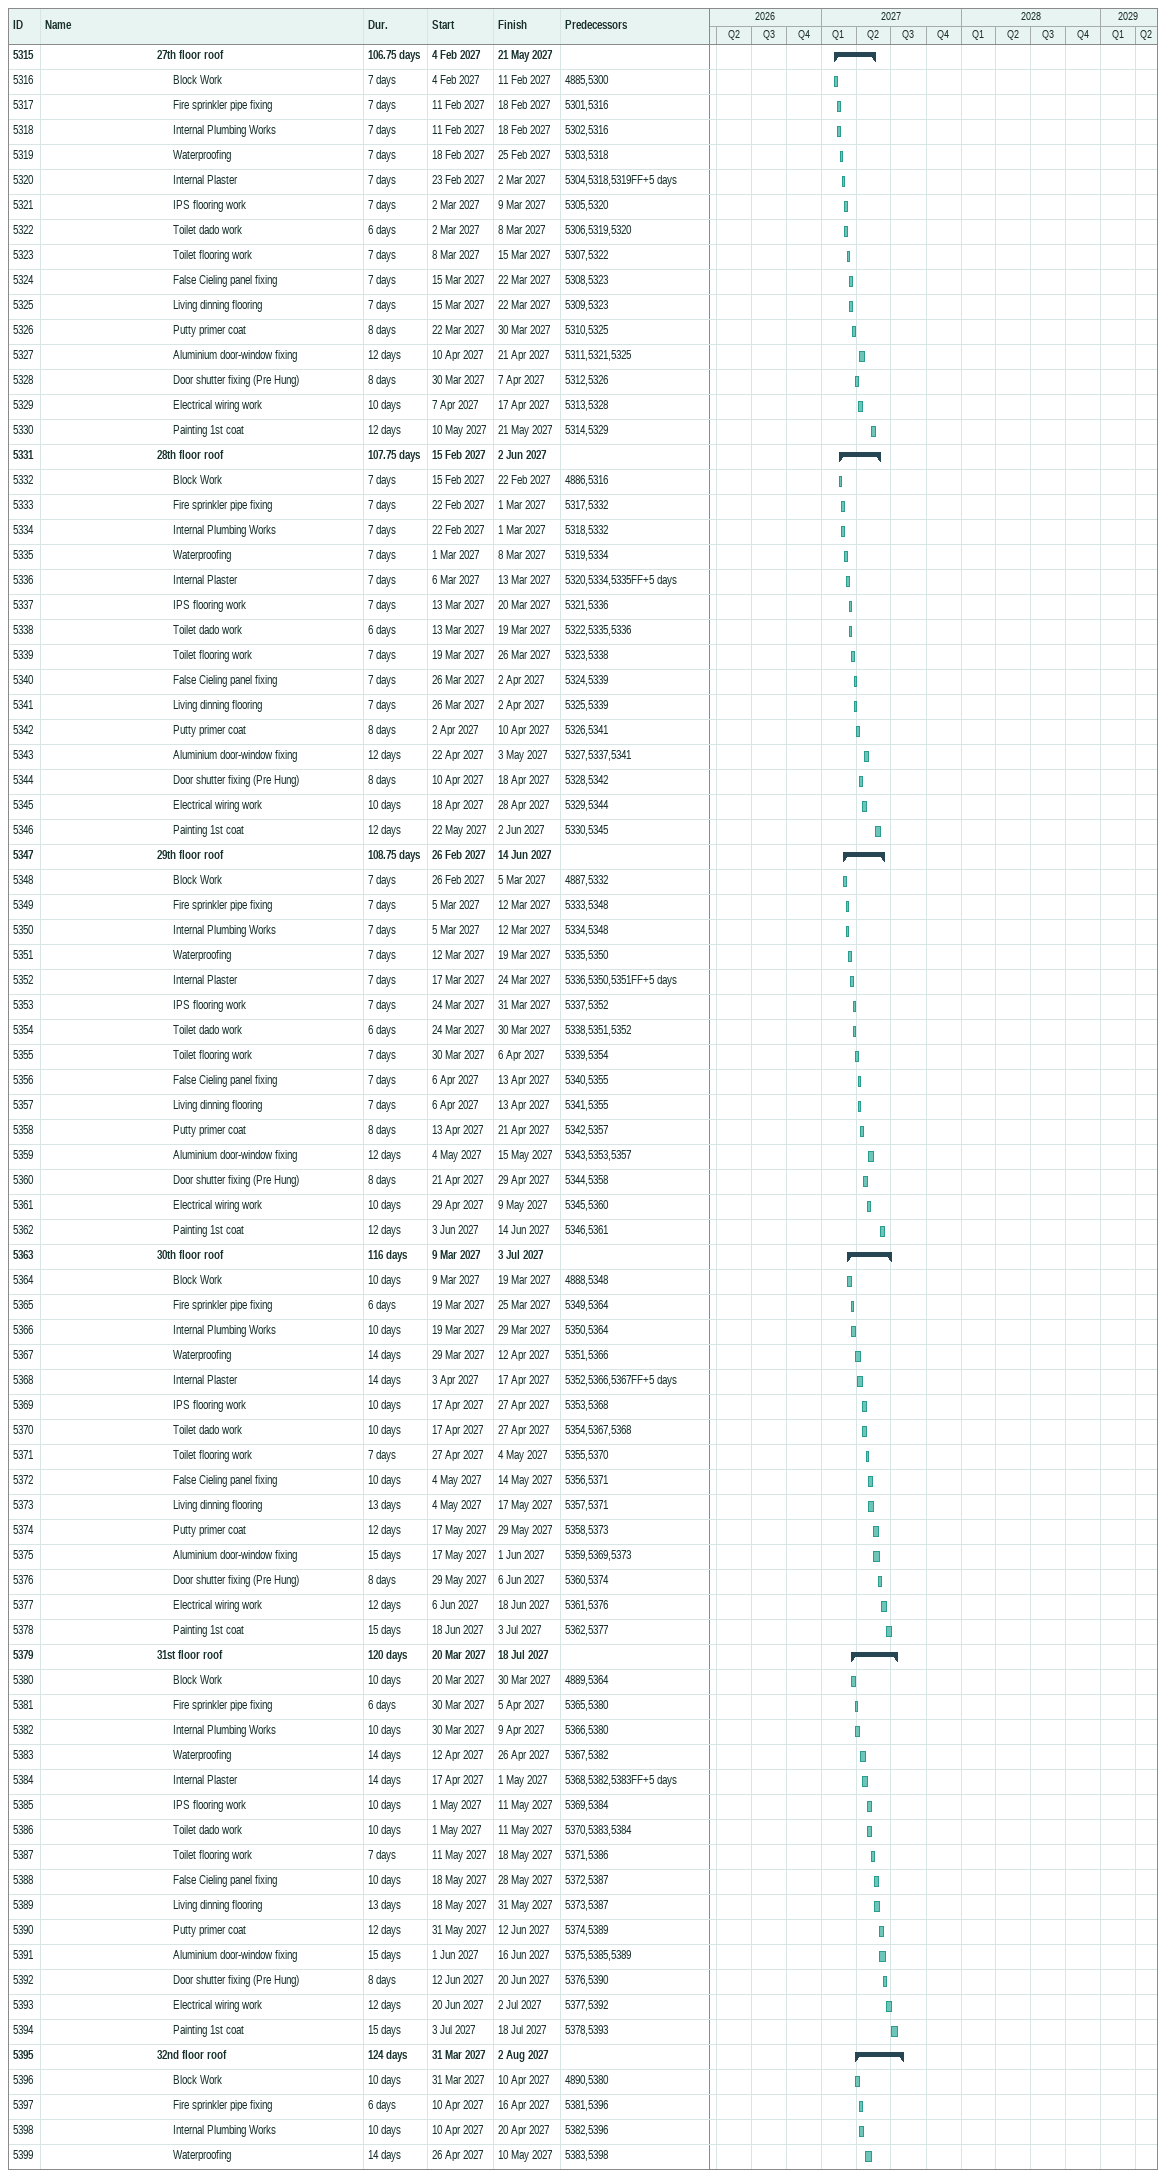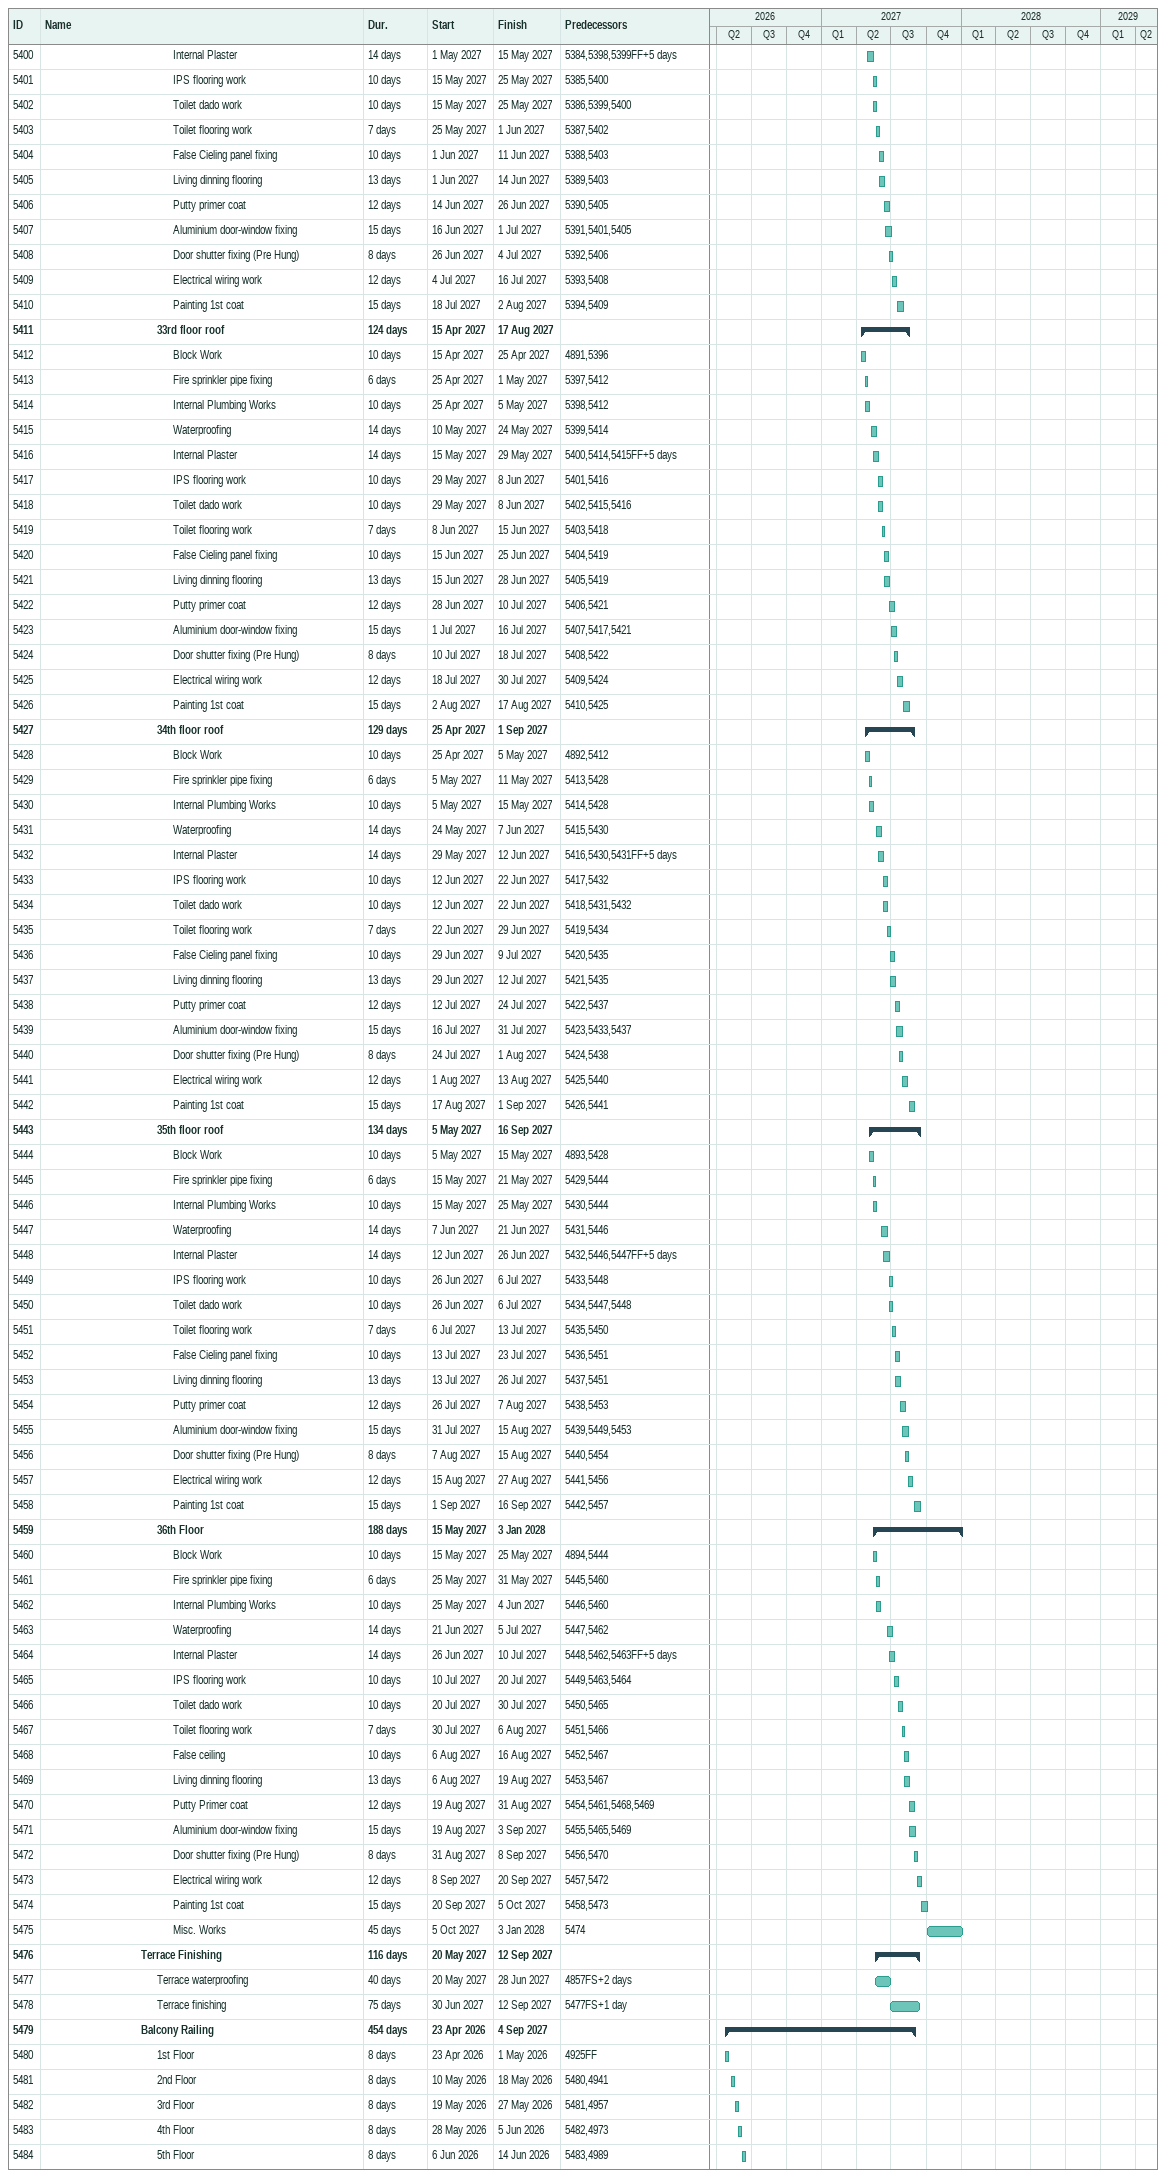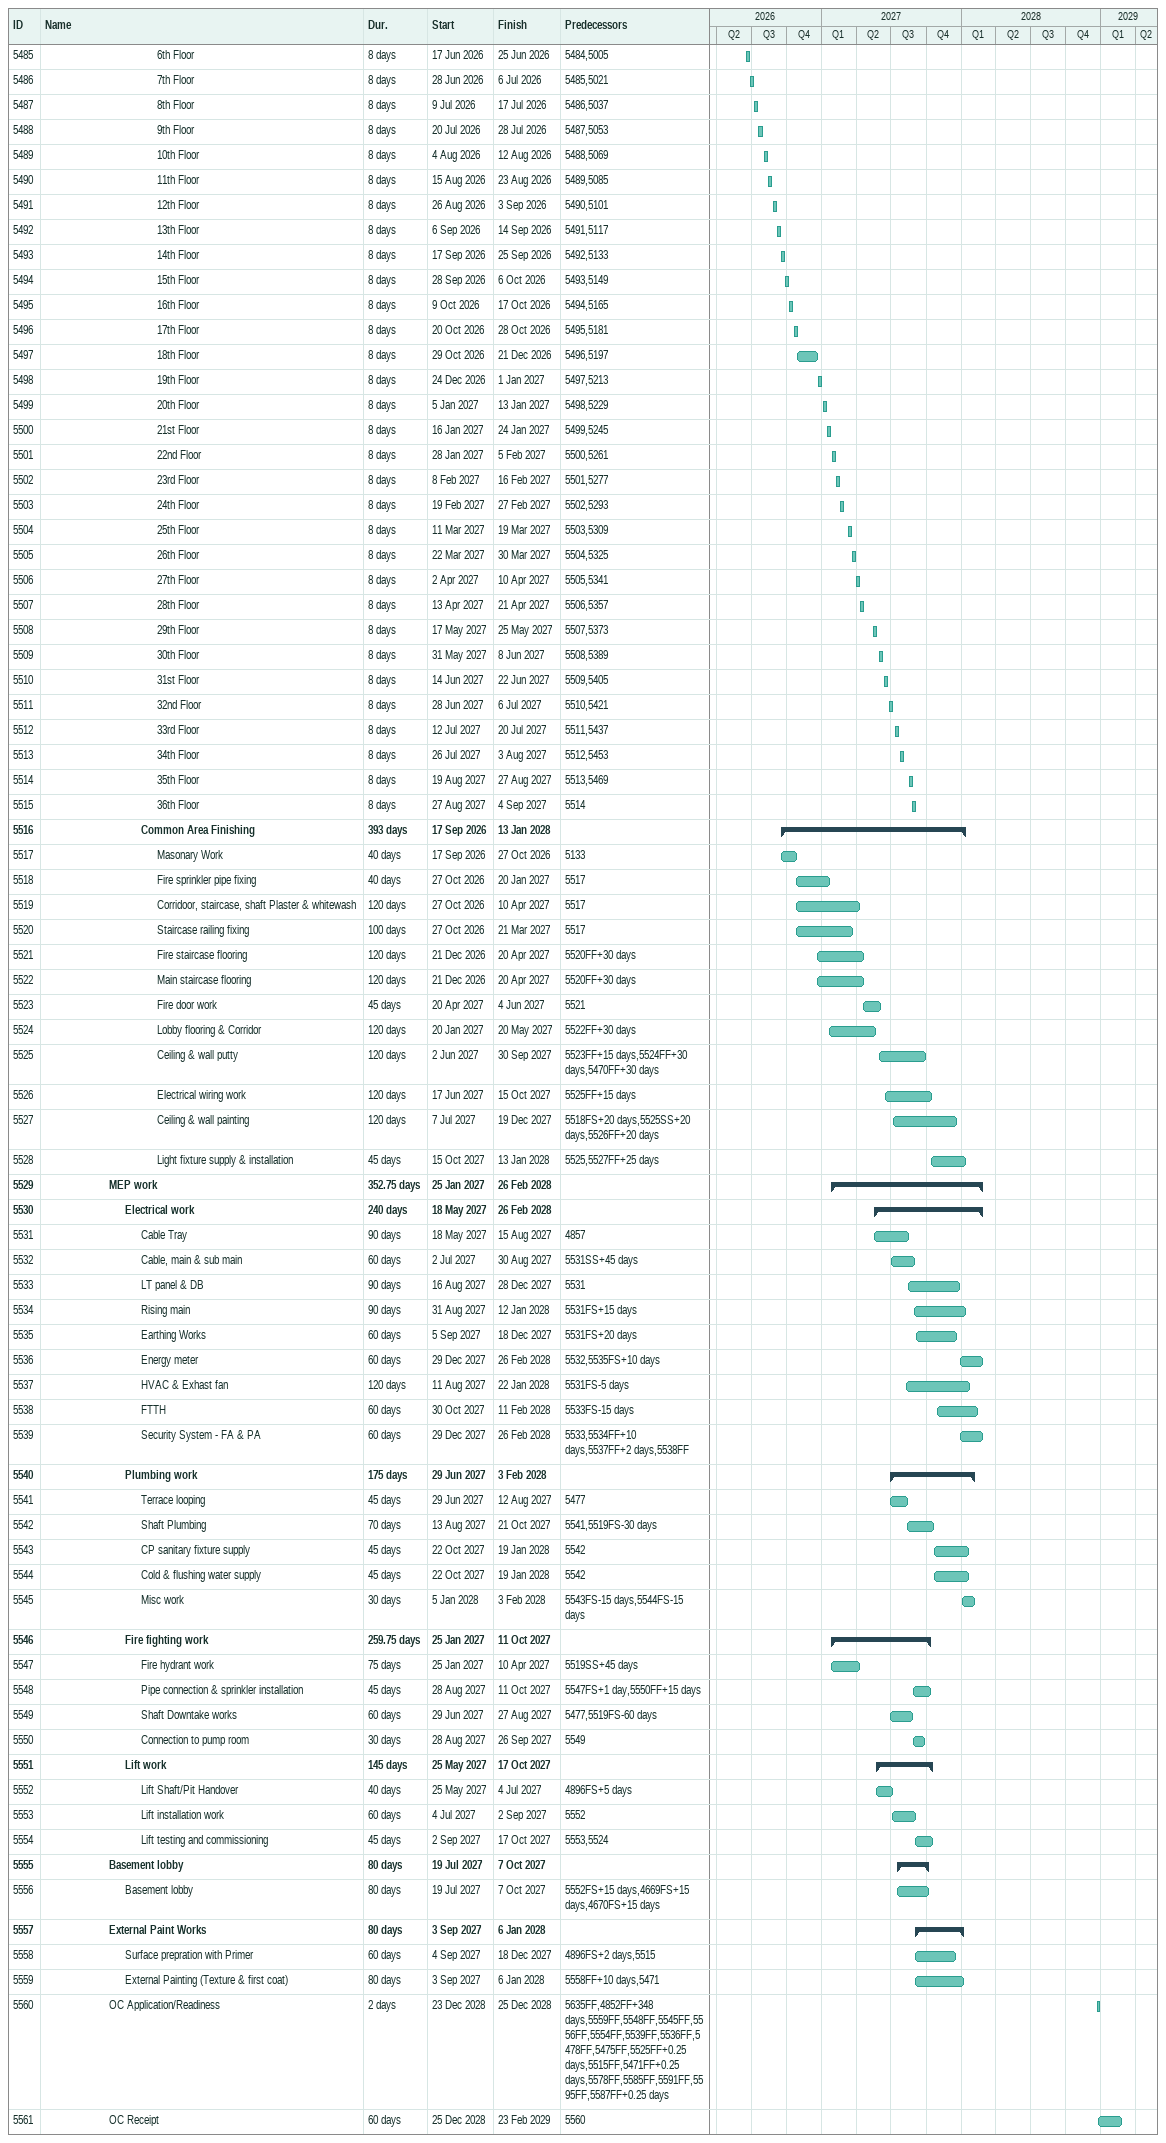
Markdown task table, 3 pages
| ID | Level | Task | Duration | Start | Finish | Predecessors |
|---|---|---|---|---|---|---|
| 5315 | 8 | **27th floor roof** | 106.75d | 2027-02-04 | 2027-05-21 |  |
| 5316 | 9 | Block Work | 7d | 2027-02-04 | 2027-02-11 | 4885, 5300 |
| 5317 | 9 | Fire sprinkler pipe fixing | 7d | 2027-02-11 | 2027-02-18 | 5301, 5316 |
| 5318 | 9 | Internal Plumbing Works | 7d | 2027-02-11 | 2027-02-18 | 5302, 5316 |
| 5319 | 9 | Waterproofing | 7d | 2027-02-18 | 2027-02-25 | 5303, 5318 |
| 5320 | 9 | Internal Plaster | 7d | 2027-02-23 | 2027-03-02 | 5304, 5318, 5319FF+5d |
| 5321 | 9 | IPS flooring work | 7d | 2027-03-02 | 2027-03-09 | 5305, 5320 |
| 5322 | 9 | Toilet dado work | 6d | 2027-03-02 | 2027-03-08 | 5306, 5319, 5320 |
| 5323 | 9 | Toilet flooring work | 7d | 2027-03-08 | 2027-03-15 | 5307, 5322 |
| 5324 | 9 | False Cieling panel fixing | 7d | 2027-03-15 | 2027-03-22 | 5308, 5323 |
| 5325 | 9 | Living dinning flooring | 7d | 2027-03-15 | 2027-03-22 | 5309, 5323 |
| 5326 | 9 | Putty primer coat | 8d | 2027-03-22 | 2027-03-30 | 5310, 5325 |
| 5327 | 9 | Aluminium door-window fixing | 12d | 2027-04-10 | 2027-04-21 | 5311, 5321, 5325 |
| 5328 | 9 | Door shutter fixing (Pre Hung) | 8d | 2027-03-30 | 2027-04-07 | 5312, 5326 |
| 5329 | 9 | Electrical wiring work | 10d | 2027-04-07 | 2027-04-17 | 5313, 5328 |
| 5330 | 9 | Painting 1st coat | 12d | 2027-05-10 | 2027-05-21 | 5314, 5329 |
| 5331 | 8 | **28th floor roof** | 107.75d | 2027-02-15 | 2027-06-02 |  |
| 5332 | 9 | Block Work | 7d | 2027-02-15 | 2027-02-22 | 4886, 5316 |
| 5333 | 9 | Fire sprinkler pipe fixing | 7d | 2027-02-22 | 2027-03-01 | 5317, 5332 |
| 5334 | 9 | Internal Plumbing Works | 7d | 2027-02-22 | 2027-03-01 | 5318, 5332 |
| 5335 | 9 | Waterproofing | 7d | 2027-03-01 | 2027-03-08 | 5319, 5334 |
| 5336 | 9 | Internal Plaster | 7d | 2027-03-06 | 2027-03-13 | 5320, 5334, 5335FF+5d |
| 5337 | 9 | IPS flooring work | 7d | 2027-03-13 | 2027-03-20 | 5321, 5336 |
| 5338 | 9 | Toilet dado work | 6d | 2027-03-13 | 2027-03-19 | 5322, 5335, 5336 |
| 5339 | 9 | Toilet flooring work | 7d | 2027-03-19 | 2027-03-26 | 5323, 5338 |
| 5340 | 9 | False Cieling panel fixing | 7d | 2027-03-26 | 2027-04-02 | 5324, 5339 |
| 5341 | 9 | Living dinning flooring | 7d | 2027-03-26 | 2027-04-02 | 5325, 5339 |
| 5342 | 9 | Putty primer coat | 8d | 2027-04-02 | 2027-04-10 | 5326, 5341 |
| 5343 | 9 | Aluminium door-window fixing | 12d | 2027-04-22 | 2027-05-03 | 5327, 5337, 5341 |
| 5344 | 9 | Door shutter fixing (Pre Hung) | 8d | 2027-04-10 | 2027-04-18 | 5328, 5342 |
| 5345 | 9 | Electrical wiring work | 10d | 2027-04-18 | 2027-04-28 | 5329, 5344 |
| 5346 | 9 | Painting 1st coat | 12d | 2027-05-22 | 2027-06-02 | 5330, 5345 |
| 5347 | 8 | **29th floor roof** | 108.75d | 2027-02-26 | 2027-06-14 |  |
| 5348 | 9 | Block Work | 7d | 2027-02-26 | 2027-03-05 | 4887, 5332 |
| 5349 | 9 | Fire sprinkler pipe fixing | 7d | 2027-03-05 | 2027-03-12 | 5333, 5348 |
| 5350 | 9 | Internal Plumbing Works | 7d | 2027-03-05 | 2027-03-12 | 5334, 5348 |
| 5351 | 9 | Waterproofing | 7d | 2027-03-12 | 2027-03-19 | 5335, 5350 |
| 5352 | 9 | Internal Plaster | 7d | 2027-03-17 | 2027-03-24 | 5336, 5350, 5351FF+5d |
| 5353 | 9 | IPS flooring work | 7d | 2027-03-24 | 2027-03-31 | 5337, 5352 |
| 5354 | 9 | Toilet dado work | 6d | 2027-03-24 | 2027-03-30 | 5338, 5351, 5352 |
| 5355 | 9 | Toilet flooring work | 7d | 2027-03-30 | 2027-04-06 | 5339, 5354 |
| 5356 | 9 | False Cieling panel fixing | 7d | 2027-04-06 | 2027-04-13 | 5340, 5355 |
| 5357 | 9 | Living dinning flooring | 7d | 2027-04-06 | 2027-04-13 | 5341, 5355 |
| 5358 | 9 | Putty primer coat | 8d | 2027-04-13 | 2027-04-21 | 5342, 5357 |
| 5359 | 9 | Aluminium door-window fixing | 12d | 2027-05-04 | 2027-05-15 | 5343, 5353, 5357 |
| 5360 | 9 | Door shutter fixing (Pre Hung) | 8d | 2027-04-21 | 2027-04-29 | 5344, 5358 |
| 5361 | 9 | Electrical wiring work | 10d | 2027-04-29 | 2027-05-09 | 5345, 5360 |
| 5362 | 9 | Painting 1st coat | 12d | 2027-06-03 | 2027-06-14 | 5346, 5361 |
| 5363 | 8 | **30th floor roof** | 116d | 2027-03-09 | 2027-07-03 |  |
| 5364 | 9 | Block Work | 10d | 2027-03-09 | 2027-03-19 | 4888, 5348 |
| 5365 | 9 | Fire sprinkler pipe fixing | 6d | 2027-03-19 | 2027-03-25 | 5349, 5364 |
| 5366 | 9 | Internal Plumbing Works | 10d | 2027-03-19 | 2027-03-29 | 5350, 5364 |
| 5367 | 9 | Waterproofing | 14d | 2027-03-29 | 2027-04-12 | 5351, 5366 |
| 5368 | 9 | Internal Plaster | 14d | 2027-04-03 | 2027-04-17 | 5352, 5366, 5367FF+5d |
| 5369 | 9 | IPS flooring work | 10d | 2027-04-17 | 2027-04-27 | 5353, 5368 |
| 5370 | 9 | Toilet dado work | 10d | 2027-04-17 | 2027-04-27 | 5354, 5367, 5368 |
| 5371 | 9 | Toilet flooring work | 7d | 2027-04-27 | 2027-05-04 | 5355, 5370 |
| 5372 | 9 | False Cieling panel fixing | 10d | 2027-05-04 | 2027-05-14 | 5356, 5371 |
| 5373 | 9 | Living dinning flooring | 13d | 2027-05-04 | 2027-05-17 | 5357, 5371 |
| 5374 | 9 | Putty primer coat | 12d | 2027-05-17 | 2027-05-29 | 5358, 5373 |
| 5375 | 9 | Aluminium door-window fixing | 15d | 2027-05-17 | 2027-06-01 | 5359, 5369, 5373 |
| 5376 | 9 | Door shutter fixing (Pre Hung) | 8d | 2027-05-29 | 2027-06-06 | 5360, 5374 |
| 5377 | 9 | Electrical wiring work | 12d | 2027-06-06 | 2027-06-18 | 5361, 5376 |
| 5378 | 9 | Painting 1st coat | 15d | 2027-06-18 | 2027-07-03 | 5362, 5377 |
| 5379 | 8 | **31st floor roof** | 120d | 2027-03-20 | 2027-07-18 |  |
| 5380 | 9 | Block Work | 10d | 2027-03-20 | 2027-03-30 | 4889, 5364 |
| 5381 | 9 | Fire sprinkler pipe fixing | 6d | 2027-03-30 | 2027-04-05 | 5365, 5380 |
| 5382 | 9 | Internal Plumbing Works | 10d | 2027-03-30 | 2027-04-09 | 5366, 5380 |
| 5383 | 9 | Waterproofing | 14d | 2027-04-12 | 2027-04-26 | 5367, 5382 |
| 5384 | 9 | Internal Plaster | 14d | 2027-04-17 | 2027-05-01 | 5368, 5382, 5383FF+5d |
| 5385 | 9 | IPS flooring work | 10d | 2027-05-01 | 2027-05-11 | 5369, 5384 |
| 5386 | 9 | Toilet dado work | 10d | 2027-05-01 | 2027-05-11 | 5370, 5383, 5384 |
| 5387 | 9 | Toilet flooring work | 7d | 2027-05-11 | 2027-05-18 | 5371, 5386 |
| 5388 | 9 | False Cieling panel fixing | 10d | 2027-05-18 | 2027-05-28 | 5372, 5387 |
| 5389 | 9 | Living dinning flooring | 13d | 2027-05-18 | 2027-05-31 | 5373, 5387 |
| 5390 | 9 | Putty primer coat | 12d | 2027-05-31 | 2027-06-12 | 5374, 5389 |
| 5391 | 9 | Aluminium door-window fixing | 15d | 2027-06-01 | 2027-06-16 | 5375, 5385, 5389 |
| 5392 | 9 | Door shutter fixing (Pre Hung) | 8d | 2027-06-12 | 2027-06-20 | 5376, 5390 |
| 5393 | 9 | Electrical wiring work | 12d | 2027-06-20 | 2027-07-02 | 5377, 5392 |
| 5394 | 9 | Painting 1st coat | 15d | 2027-07-03 | 2027-07-18 | 5378, 5393 |
| 5395 | 8 | **32nd floor roof** | 124d | 2027-03-31 | 2027-08-02 |  |
| 5396 | 9 | Block Work | 10d | 2027-03-31 | 2027-04-10 | 4890, 5380 |
| 5397 | 9 | Fire sprinkler pipe fixing | 6d | 2027-04-10 | 2027-04-16 | 5381, 5396 |
| 5398 | 9 | Internal Plumbing Works | 10d | 2027-04-10 | 2027-04-20 | 5382, 5396 |
| 5399 | 9 | Waterproofing | 14d | 2027-04-26 | 2027-05-10 | 5383, 5398 |
| 5400 | 9 | Internal Plaster | 14d | 2027-05-01 | 2027-05-15 | 5384, 5398, 5399FF+5d |
| 5401 | 9 | IPS flooring work | 10d | 2027-05-15 | 2027-05-25 | 5385, 5400 |
| 5402 | 9 | Toilet dado work | 10d | 2027-05-15 | 2027-05-25 | 5386, 5399, 5400 |
| 5403 | 9 | Toilet flooring work | 7d | 2027-05-25 | 2027-06-01 | 5387, 5402 |
| 5404 | 9 | False Cieling panel fixing | 10d | 2027-06-01 | 2027-06-11 | 5388, 5403 |
| 5405 | 9 | Living dinning flooring | 13d | 2027-06-01 | 2027-06-14 | 5389, 5403 |
| 5406 | 9 | Putty primer coat | 12d | 2027-06-14 | 2027-06-26 | 5390, 5405 |
| 5407 | 9 | Aluminium door-window fixing | 15d | 2027-06-16 | 2027-07-01 | 5391, 5401, 5405 |
| 5408 | 9 | Door shutter fixing (Pre Hung) | 8d | 2027-06-26 | 2027-07-04 | 5392, 5406 |
| 5409 | 9 | Electrical wiring work | 12d | 2027-07-04 | 2027-07-16 | 5393, 5408 |
| 5410 | 9 | Painting 1st coat | 15d | 2027-07-18 | 2027-08-02 | 5394, 5409 |
| 5411 | 8 | **33rd floor roof** | 124d | 2027-04-15 | 2027-08-17 |  |
| 5412 | 9 | Block Work | 10d | 2027-04-15 | 2027-04-25 | 4891, 5396 |
| 5413 | 9 | Fire sprinkler pipe fixing | 6d | 2027-04-25 | 2027-05-01 | 5397, 5412 |
| 5414 | 9 | Internal Plumbing Works | 10d | 2027-04-25 | 2027-05-05 | 5398, 5412 |
| 5415 | 9 | Waterproofing | 14d | 2027-05-10 | 2027-05-24 | 5399, 5414 |
| 5416 | 9 | Internal Plaster | 14d | 2027-05-15 | 2027-05-29 | 5400, 5414, 5415FF+5d |
| 5417 | 9 | IPS flooring work | 10d | 2027-05-29 | 2027-06-08 | 5401, 5416 |
| 5418 | 9 | Toilet dado work | 10d | 2027-05-29 | 2027-06-08 | 5402, 5415, 5416 |
| 5419 | 9 | Toilet flooring work | 7d | 2027-06-08 | 2027-06-15 | 5403, 5418 |
| 5420 | 9 | False Cieling panel fixing | 10d | 2027-06-15 | 2027-06-25 | 5404, 5419 |
| 5421 | 9 | Living dinning flooring | 13d | 2027-06-15 | 2027-06-28 | 5405, 5419 |
| 5422 | 9 | Putty primer coat | 12d | 2027-06-28 | 2027-07-10 | 5406, 5421 |
| 5423 | 9 | Aluminium door-window fixing | 15d | 2027-07-01 | 2027-07-16 | 5407, 5417, 5421 |
| 5424 | 9 | Door shutter fixing (Pre Hung) | 8d | 2027-07-10 | 2027-07-18 | 5408, 5422 |
| 5425 | 9 | Electrical wiring work | 12d | 2027-07-18 | 2027-07-30 | 5409, 5424 |
| 5426 | 9 | Painting 1st coat | 15d | 2027-08-02 | 2027-08-17 | 5410, 5425 |
| 5427 | 8 | **34th floor roof** | 129d | 2027-04-25 | 2027-09-01 |  |
| 5428 | 9 | Block Work | 10d | 2027-04-25 | 2027-05-05 | 4892, 5412 |
| 5429 | 9 | Fire sprinkler pipe fixing | 6d | 2027-05-05 | 2027-05-11 | 5413, 5428 |
| 5430 | 9 | Internal Plumbing Works | 10d | 2027-05-05 | 2027-05-15 | 5414, 5428 |
| 5431 | 9 | Waterproofing | 14d | 2027-05-24 | 2027-06-07 | 5415, 5430 |
| 5432 | 9 | Internal Plaster | 14d | 2027-05-29 | 2027-06-12 | 5416, 5430, 5431FF+5d |
| 5433 | 9 | IPS flooring work | 10d | 2027-06-12 | 2027-06-22 | 5417, 5432 |
| 5434 | 9 | Toilet dado work | 10d | 2027-06-12 | 2027-06-22 | 5418, 5431, 5432 |
| 5435 | 9 | Toilet flooring work | 7d | 2027-06-22 | 2027-06-29 | 5419, 5434 |
| 5436 | 9 | False Cieling panel fixing | 10d | 2027-06-29 | 2027-07-09 | 5420, 5435 |
| 5437 | 9 | Living dinning flooring | 13d | 2027-06-29 | 2027-07-12 | 5421, 5435 |
| 5438 | 9 | Putty primer coat | 12d | 2027-07-12 | 2027-07-24 | 5422, 5437 |
| 5439 | 9 | Aluminium door-window fixing | 15d | 2027-07-16 | 2027-07-31 | 5423, 5433, 5437 |
| 5440 | 9 | Door shutter fixing (Pre Hung) | 8d | 2027-07-24 | 2027-08-01 | 5424, 5438 |
| 5441 | 9 | Electrical wiring work | 12d | 2027-08-01 | 2027-08-13 | 5425, 5440 |
| 5442 | 9 | Painting 1st coat | 15d | 2027-08-17 | 2027-09-01 | 5426, 5441 |
| 5443 | 8 | **35th floor roof** | 134d | 2027-05-05 | 2027-09-16 |  |
| 5444 | 9 | Block Work | 10d | 2027-05-05 | 2027-05-15 | 4893, 5428 |
| 5445 | 9 | Fire sprinkler pipe fixing | 6d | 2027-05-15 | 2027-05-21 | 5429, 5444 |
| 5446 | 9 | Internal Plumbing Works | 10d | 2027-05-15 | 2027-05-25 | 5430, 5444 |
| 5447 | 9 | Waterproofing | 14d | 2027-06-07 | 2027-06-21 | 5431, 5446 |
| 5448 | 9 | Internal Plaster | 14d | 2027-06-12 | 2027-06-26 | 5432, 5446, 5447FF+5d |
| 5449 | 9 | IPS flooring work | 10d | 2027-06-26 | 2027-07-06 | 5433, 5448 |
| 5450 | 9 | Toilet dado work | 10d | 2027-06-26 | 2027-07-06 | 5434, 5447, 5448 |
| 5451 | 9 | Toilet flooring work | 7d | 2027-07-06 | 2027-07-13 | 5435, 5450 |
| 5452 | 9 | False Cieling panel fixing | 10d | 2027-07-13 | 2027-07-23 | 5436, 5451 |
| 5453 | 9 | Living dinning flooring | 13d | 2027-07-13 | 2027-07-26 | 5437, 5451 |
| 5454 | 9 | Putty primer coat | 12d | 2027-07-26 | 2027-08-07 | 5438, 5453 |
| 5455 | 9 | Aluminium door-window fixing | 15d | 2027-07-31 | 2027-08-15 | 5439, 5449, 5453 |
| 5456 | 9 | Door shutter fixing (Pre Hung) | 8d | 2027-08-07 | 2027-08-15 | 5440, 5454 |
| 5457 | 9 | Electrical wiring work | 12d | 2027-08-15 | 2027-08-27 | 5441, 5456 |
| 5458 | 9 | Painting 1st coat | 15d | 2027-09-01 | 2027-09-16 | 5442, 5457 |
| 5459 | 8 | **36th Floor** | 188d | 2027-05-15 | 2028-01-03 |  |
| 5460 | 9 | Block Work | 10d | 2027-05-15 | 2027-05-25 | 4894, 5444 |
| 5461 | 9 | Fire sprinkler pipe fixing | 6d | 2027-05-25 | 2027-05-31 | 5445, 5460 |
| 5462 | 9 | Internal Plumbing Works | 10d | 2027-05-25 | 2027-06-04 | 5446, 5460 |
| 5463 | 9 | Waterproofing | 14d | 2027-06-21 | 2027-07-05 | 5447, 5462 |
| 5464 | 9 | Internal Plaster | 14d | 2027-06-26 | 2027-07-10 | 5448, 5462, 5463FF+5d |
| 5465 | 9 | IPS flooring work | 10d | 2027-07-10 | 2027-07-20 | 5449, 5463, 5464 |
| 5466 | 9 | Toilet dado work | 10d | 2027-07-20 | 2027-07-30 | 5450, 5465 |
| 5467 | 9 | Toilet flooring work | 7d | 2027-07-30 | 2027-08-06 | 5451, 5466 |
| 5468 | 9 | False ceiling | 10d | 2027-08-06 | 2027-08-16 | 5452, 5467 |
| 5469 | 9 | Living dinning flooring | 13d | 2027-08-06 | 2027-08-19 | 5453, 5467 |
| 5470 | 9 | Putty Primer coat | 12d | 2027-08-19 | 2027-08-31 | 5454, 5461, 5468, 5469 |
| 5471 | 9 | Aluminium door-window fixing | 15d | 2027-08-19 | 2027-09-03 | 5455, 5465, 5469 |
| 5472 | 9 | Door shutter fixing (Pre Hung) | 8d | 2027-08-31 | 2027-09-08 | 5456, 5470 |
| 5473 | 9 | Electrical wiring work | 12d | 2027-09-08 | 2027-09-20 | 5457, 5472 |
| 5474 | 9 | Painting 1st coat | 15d | 2027-09-20 | 2027-10-05 | 5458, 5473 |
| 5475 | 9 | Misc. Works | 45d | 2027-10-05 | 2028-01-03 | 5474 |
| 5476 | 7 | **Terrace Finishing** | 116d | 2027-05-20 | 2027-09-12 |  |
| 5477 | 8 | Terrace waterproofing | 40d | 2027-05-20 | 2027-06-28 | 4857FS+2d |
| 5478 | 8 | Terrace finishing | 75d | 2027-06-30 | 2027-09-12 | 5477FS+1d |
| 5479 | 7 | **Balcony Railing** | 454d | 2026-04-23 | 2027-09-04 |  |
| 5480 | 8 | 1st Floor | 8d | 2026-04-23 | 2026-05-01 | 4925FF |
| 5481 | 8 | 2nd Floor | 8d | 2026-05-10 | 2026-05-18 | 5480, 4941 |
| 5482 | 8 | 3rd Floor | 8d | 2026-05-19 | 2026-05-27 | 5481, 4957 |
| 5483 | 8 | 4th Floor | 8d | 2026-05-28 | 2026-06-05 | 5482, 4973 |
| 5484 | 8 | 5th Floor | 8d | 2026-06-06 | 2026-06-14 | 5483, 4989 |
| 5485 | 8 | 6th Floor | 8d | 2026-06-17 | 2026-06-25 | 5484, 5005 |
| 5486 | 8 | 7th Floor | 8d | 2026-06-28 | 2026-07-06 | 5485, 5021 |
| 5487 | 8 | 8th Floor | 8d | 2026-07-09 | 2026-07-17 | 5486, 5037 |
| 5488 | 8 | 9th Floor | 8d | 2026-07-20 | 2026-07-28 | 5487, 5053 |
| 5489 | 8 | 10th Floor | 8d | 2026-08-04 | 2026-08-12 | 5488, 5069 |
| 5490 | 8 | 11th Floor | 8d | 2026-08-15 | 2026-08-23 | 5489, 5085 |
| 5491 | 8 | 12th Floor | 8d | 2026-08-26 | 2026-09-03 | 5490, 5101 |
| 5492 | 8 | 13th Floor | 8d | 2026-09-06 | 2026-09-14 | 5491, 5117 |
| 5493 | 8 | 14th Floor | 8d | 2026-09-17 | 2026-09-25 | 5492, 5133 |
| 5494 | 8 | 15th Floor | 8d | 2026-09-28 | 2026-10-06 | 5493, 5149 |
| 5495 | 8 | 16th Floor | 8d | 2026-10-09 | 2026-10-17 | 5494, 5165 |
| 5496 | 8 | 17th Floor | 8d | 2026-10-20 | 2026-10-28 | 5495, 5181 |
| 5497 | 8 | 18th Floor | 8d | 2026-10-29 | 2026-12-21 | 5496, 5197 |
| 5498 | 8 | 19th Floor | 8d | 2026-12-24 | 2027-01-01 | 5497, 5213 |
| 5499 | 8 | 20th Floor | 8d | 2027-01-05 | 2027-01-13 | 5498, 5229 |
| 5500 | 8 | 21st Floor | 8d | 2027-01-16 | 2027-01-24 | 5499, 5245 |
| 5501 | 8 | 22nd Floor | 8d | 2027-01-28 | 2027-02-05 | 5500, 5261 |
| 5502 | 8 | 23rd Floor | 8d | 2027-02-08 | 2027-02-16 | 5501, 5277 |
| 5503 | 8 | 24th Floor | 8d | 2027-02-19 | 2027-02-27 | 5502, 5293 |
| 5504 | 8 | 25th Floor | 8d | 2027-03-11 | 2027-03-19 | 5503, 5309 |
| 5505 | 8 | 26th Floor | 8d | 2027-03-22 | 2027-03-30 | 5504, 5325 |
| 5506 | 8 | 27th Floor | 8d | 2027-04-02 | 2027-04-10 | 5505, 5341 |
| 5507 | 8 | 28th Floor | 8d | 2027-04-13 | 2027-04-21 | 5506, 5357 |
| 5508 | 8 | 29th Floor | 8d | 2027-05-17 | 2027-05-25 | 5507, 5373 |
| 5509 | 8 | 30th Floor | 8d | 2027-05-31 | 2027-06-08 | 5508, 5389 |
| 5510 | 8 | 31st Floor | 8d | 2027-06-14 | 2027-06-22 | 5509, 5405 |
| 5511 | 8 | 32nd Floor | 8d | 2027-06-28 | 2027-07-06 | 5510, 5421 |
| 5512 | 8 | 33rd Floor | 8d | 2027-07-12 | 2027-07-20 | 5511, 5437 |
| 5513 | 8 | 34th Floor | 8d | 2027-07-26 | 2027-08-03 | 5512, 5453 |
| 5514 | 8 | 35th Floor | 8d | 2027-08-19 | 2027-08-27 | 5513, 5469 |
| 5515 | 8 | 36th Floor | 8d | 2027-08-27 | 2027-09-04 | 5514 |
| 5516 | 7 | **Common Area Finishing** | 393d | 2026-09-17 | 2028-01-13 |  |
| 5517 | 8 | Masonary Work | 40d | 2026-09-17 | 2026-10-27 | 5133 |
| 5518 | 8 | Fire sprinkler pipe fixing | 40d | 2026-10-27 | 2027-01-20 | 5517 |
| 5519 | 8 | Corridoor, staircase, shaft Plaster & whitewash | 120d | 2026-10-27 | 2027-04-10 | 5517 |
| 5520 | 8 | Staircase railing fixing | 100d | 2026-10-27 | 2027-03-21 | 5517 |
| 5521 | 8 | Fire staircase flooring | 120d | 2026-12-21 | 2027-04-20 | 5520FF+30d |
| 5522 | 8 | Main staircase flooring | 120d | 2026-12-21 | 2027-04-20 | 5520FF+30d |
| 5523 | 8 | Fire door work | 45d | 2027-04-20 | 2027-06-04 | 5521 |
| 5524 | 8 | Lobby flooring & Corridor | 120d | 2027-01-20 | 2027-05-20 | 5522FF+30d |
| 5525 | 8 | Ceiling & wall putty | 120d | 2027-06-02 | 2027-09-30 | 5523FF+15d, 5524FF+30d, 5470FF+30d |
| 5526 | 8 | Electrical wiring work | 120d | 2027-06-17 | 2027-10-15 | 5525FF+15d |
| 5527 | 8 | Ceiling & wall painting | 120d | 2027-07-07 | 2027-12-19 | 5518FS+20d, 5525SS+20d, 5526FF+20d |
| 5528 | 8 | Light fixture supply & installation | 45d | 2027-10-15 | 2028-01-13 | 5525, 5527FF+25d |
| 5529 | 5 | **MEP work** | 352.75d | 2027-01-25 | 2028-02-26 |  |
| 5530 | 6 | **Electrical work** | 240d | 2027-05-18 | 2028-02-26 |  |
| 5531 | 7 | Cable Tray | 90d | 2027-05-18 | 2027-08-15 | 4857 |
| 5532 | 7 | Cable, main & sub main | 60d | 2027-07-02 | 2027-08-30 | 5531SS+45d |
| 5533 | 7 | LT panel & DB | 90d | 2027-08-16 | 2027-12-28 | 5531 |
| 5534 | 7 | Rising main | 90d | 2027-08-31 | 2028-01-12 | 5531FS+15d |
| 5535 | 7 | Earthing Works | 60d | 2027-09-05 | 2027-12-18 | 5531FS+20d |
| 5536 | 7 | Energy meter | 60d | 2027-12-29 | 2028-02-26 | 5532, 5535FS+10d |
| 5537 | 7 | HVAC & Exhast fan | 120d | 2027-08-11 | 2028-01-22 | 5531FS-5d |
| 5538 | 7 | FTTH | 60d | 2027-10-30 | 2028-02-11 | 5533FS-15d |
| 5539 | 7 | Security System - FA & PA | 60d | 2027-12-29 | 2028-02-26 | 5533, 5534FF+10d, 5537FF+2d, 5538FF |
| 5540 | 6 | **Plumbing work** | 175d | 2027-06-29 | 2028-02-03 |  |
| 5541 | 7 | Terrace looping | 45d | 2027-06-29 | 2027-08-12 | 5477 |
| 5542 | 7 | Shaft Plumbing | 70d | 2027-08-13 | 2027-10-21 | 5541, 5519FS-30d |
| 5543 | 7 | CP sanitary fixture supply | 45d | 2027-10-22 | 2028-01-19 | 5542 |
| 5544 | 7 | Cold & flushing water supply | 45d | 2027-10-22 | 2028-01-19 | 5542 |
| 5545 | 7 | Misc work | 30d | 2028-01-05 | 2028-02-03 | 5543FS-15d, 5544FS-15d |
| 5546 | 6 | **Fire fighting work** | 259.75d | 2027-01-25 | 2027-10-11 |  |
| 5547 | 7 | Fire hydrant work | 75d | 2027-01-25 | 2027-04-10 | 5519SS+45d |
| 5548 | 7 | Pipe connection & sprinkler installation | 45d | 2027-08-28 | 2027-10-11 | 5547FS+1d, 5550FF+15d |
| 5549 | 7 | Shaft Downtake works | 60d | 2027-06-29 | 2027-08-27 | 5477, 5519FS-60d |
| 5550 | 7 | Connection to pump room | 30d | 2027-08-28 | 2027-09-26 | 5549 |
| 5551 | 6 | **Lift work** | 145d | 2027-05-25 | 2027-10-17 |  |
| 5552 | 7 | Lift Shaft/Pit Handover | 40d | 2027-05-25 | 2027-07-04 | 4896FS+5d |
| 5553 | 7 | Lift installation work | 60d | 2027-07-04 | 2027-09-02 | 5552 |
| 5554 | 7 | Lift testing and commissioning | 45d | 2027-09-02 | 2027-10-17 | 5553, 5524 |
| 5555 | 5 | **Basement lobby** | 80d | 2027-07-19 | 2027-10-07 |  |
| 5556 | 6 | Basement lobby | 80d | 2027-07-19 | 2027-10-07 | 5552FS+15d, 4669FS+15d, 4670FS+15d |
| 5557 | 5 | **External Paint Works** | 80d | 2027-09-03 | 2028-01-06 |  |
| 5558 | 6 | Surface prepration with Primer | 60d | 2027-09-04 | 2027-12-18 | 4896FS+2d, 5515 |
| 5559 | 6 | External Painting (Texture & first coat) | 80d | 2027-09-03 | 2028-01-06 | 5558FF+10d, 5471 |
| 5560 | 5 | OC Application/Readiness | 2d | 2028-12-23 | 2028-12-25 | 5635FF, 4852FF+348d, 5559FF, 5548FF, 5545FF, 5556FF, 5554FF, 5539FF, 5536FF, 5478FF, 5475FF, 5525FF+0.25d, 5515FF, 5471FF+0.25d, 5578FF, 5585FF, 5591FF, 5595FF, 5587FF+0.25d |
| 5561 | 5 | OC Receipt | 60d | 2028-12-25 | 2029-02-23 | 5560 |
